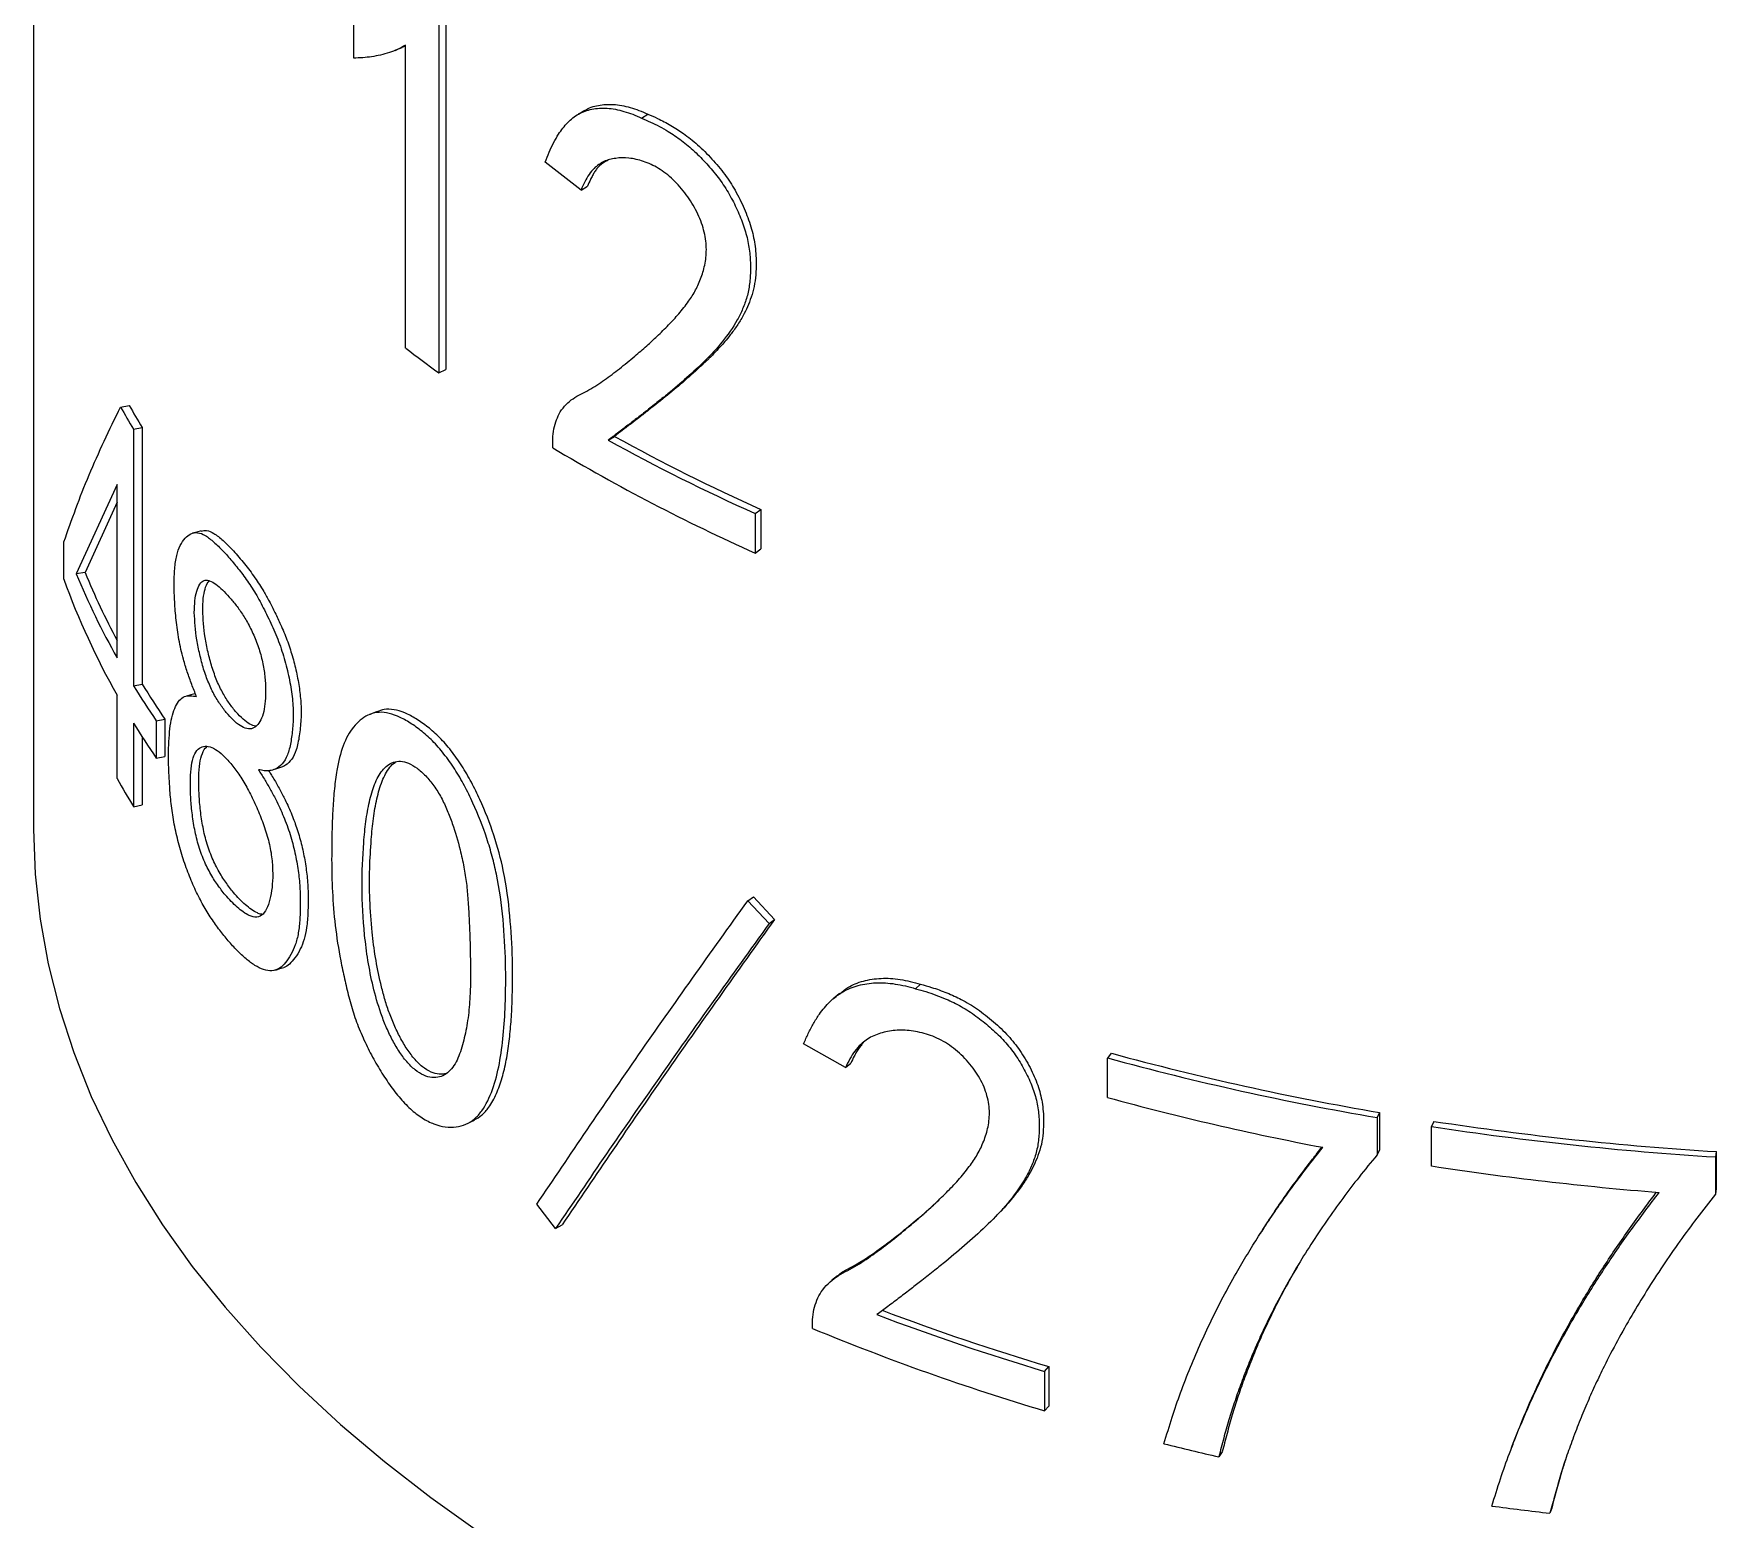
# Model space of a CAD drawing. Header units: millimetres. Extents: x 0 to 6631, y 0 to 4689.
# Drawn here: x 4343.1 to 4526.2, y 2741.8 to 2903.4 of the extents above; entities that cross this region are included whole.
import ezdxf

# ---------------------------------------------------------------- set-up
doc = ezdxf.new("R2010")
doc.units = ezdxf.units.MM
doc.header["$LTSCALE"] = 13
doc.layers.add('几何体', color=7, linetype='Continuous')

msp = doc.modelspace()

# ---------------------------------------------------------------- linework, layer by layer
at = {"layer": '几何体'}
for p, q in [((4343.1, 3011.69), (4343.1, 2816.82)), ((4387.97, 2907.91), (4387.97, 2866.84)), ((4387.19, 2907.55), (4387.19, 2866.48)), ((4377.93, 2900.69), (4377.93, 2905.23)), ((4383.58, 2869.16), (4383.58, 2902.11)), ((4409.26, 2894.18), (4409.93, 2894.61)), ((4402.67, 2886.35), (4398.77, 2889.38)), ((4402.67, 2886.35), (4403.37, 2886.76)), ((4387.19, 2866.48), (4387.97, 2866.84)), ((4352.55, 2862.75), (4353.5, 2862.93)), ((4353.98, 2860.34), (4354.92, 2860.54)), ((4353.98, 2860.34), (4353.98, 2832.41)), ((4354.92, 2860.54), (4354.92, 2832.6)), ((4399.58, 2858.32), (4399.58, 2859.28)), ((4405.61, 2859.15), (4406.3, 2859.56)), ((4352.19, 2854.32), (4347.73, 2844.6)), ((4352.19, 2835.46), (4352.19, 2854.32)), ((4352.19, 2852.41), (4348.7, 2844.74)), ((4421.61, 2851.17), (4422.23, 2851.62)), ((4421.61, 2851.17), (4421.61, 2846.87)), ((4422.23, 2851.62), (4422.23, 2847.32)), ((4346.39, 2844.02), (4346.39, 2848.08)), ((4421.61, 2846.87), (4422.23, 2847.32)), ((4348.7, 2844.74), (4347.73, 2844.6)), ((4353.98, 2832.41), (4354.92, 2832.6)), ((4352.19, 2822.33), (4352.19, 2831.4)), ((4353.98, 2828.35), (4353.98, 2819.28)), ((4356.45, 2828.6), (4357.39, 2828.81)), ((4356.45, 2828.6), (4356.45, 2824.54)), ((4357.39, 2828.81), (4357.39, 2824.75)), ((4354.92, 2826.85), (4354.92, 2819.47)), ((4356.45, 2824.54), (4357.39, 2824.75)), ((4353.98, 2819.28), (4354.92, 2819.47)), ((4420.8, 2809.03), (4421.42, 2809.49)), ((4420.8, 2809.03), (4423.13, 2806.56)), ((4421.42, 2809.49), (4423.73, 2807.02)), ((4423.13, 2806.56), (4423.73, 2807.02)), ((4439.07, 2799.48), (4439.6, 2799.97)), ((4431.45, 2790.9), (4426.89, 2793.48)), ((4460.37, 2792.47), (4459.95, 2791.94)), ((4431.45, 2790.9), (4432.02, 2791.38)), ((4459.95, 2787.65), (4459.95, 2791.94)), ((4489.56, 2786.01), (4489.28, 2785.46)), ((4489.28, 2785.46), (4489.28, 2781.4)), ((4489.56, 2786.01), (4489.56, 2781.95)), ((4495.47, 2785.05), (4495.21, 2784.49)), ((4495.21, 2780.19), (4495.21, 2784.49)), ((4489.56, 2781.95), (4489.28, 2781.4)), ((4526.2, 2781.76), (4526.1, 2781.19)), ((4526.2, 2781.76), (4526.2, 2777.7)), ((4526.1, 2781.19), (4526.1, 2777.13)), ((4526.2, 2777.7), (4526.1, 2777.13)), ((4399.89, 2773.38), (4397.86, 2776.04)), ((4399.89, 2773.38), (4400.61, 2773.78)), ((4427.85, 2762.52), (4427.85, 2763.48)), ((4453.1, 2757.85), (4453.57, 2758.37)), ((4453.1, 2757.85), (4453.1, 2753.56)), ((4453.57, 2758.37), (4453.57, 2754.07)), ((4453.1, 2753.56), (4453.57, 2754.07)), ((4472.44, 2749.09), (4472.07, 2748.55)), ((4508.29, 2742.99), (4508.09, 2742.42))]:
    msp.add_line(p, q, dxfattribs=at)
at = {"layer": '几何体', "flags": 128}
for points in [[(4403.09, 2895.01), (4402.73, 2894.8), (4402.37, 2894.59)], [(4361.32, 2849.27), (4360.86, 2849.15), (4360.4, 2849.03)], [(4360.65, 2831.55), (4360.19, 2831.43), (4359.73, 2831.31)], [(4380.47, 2829.63), (4380.06, 2829.46), (4379.64, 2829.29)], [(4369.35, 2823.35), (4369.78, 2823.49), (4370.21, 2823.64)], [(4343.1, 2816.82), (4343.28, 2811.93), (4343.8, 2807.04), (4344.68, 2802.18), (4345.9, 2797.34), (4347.47, 2792.53), (4349.38, 2787.77), (4351.63, 2783.05), (4354.21, 2778.39), (4357.13, 2773.8), (4360.37, 2769.28), (4363.93, 2764.84), (4367.81, 2760.49), (4372, 2756.24), (4376.48, 2752.09), (4381.27, 2748.05), (4386.33, 2744.13), (4391.67, 2740.33)], [(4369.47, 2801.51), (4369.9, 2801.66), (4370.33, 2801.8)], [(4430.78, 2798.95), (4430.49, 2798.71), (4430.19, 2798.46)], [(4390.31, 2784.82), (4390.69, 2785), (4391.06, 2785.18)], [(4430.56, 2768.24), (4430.26, 2768), (4429.97, 2767.76)]]:
    msp.add_lwpolyline(points, dxfattribs=at)
at = {"layer": '几何体'}
for centre, radius, start, end in [((4480.4, 2995.56), 159.22, 232.5505, 234.1664), ((4431.88, 2908.27), 91.46, 209.8496, 211.6034), ((4432.44, 2908.23), 91.02, 209.8496, 211.6034), ((4507.05, 3038.1), 209.45, 239.1292, 245.926), ((4509.79, 3048), 215.68, 241.1178, 245.8693), ((4509.97, 3047.5), 214.64, 241.1178, 245.8693), ((4424.18, 2872.12), 82.71, 199.8578, 209.488), ((4425.64, 2876.91), 84.34, 202.5219, 209.434), ((4425.69, 2876.64), 83.34, 202.5096, 208.1105), ((4435.86, 2882.42), 95.04, 211.611, 214.3375), ((4435.31, 2882.47), 95.5, 211.611, 214.3375), ((4435.31, 2878.41), 95.5, 211.611, 214.3375), ((4431.54, 2867.01), 91.07, 209.3784, 211.6063), ((4541.91, 3091.85), 310.29, 254.7661, 260.288), ((4541.88, 3092.79), 311.8, 254.7661, 260.288), ((4541.09, 3085.24), 308.46, 254.7482, 259.2187), ((4547.31, 3124.09), 342.98, 261.3076, 266.4725), ((4547.3, 3125.19), 344.66, 261.3076, 266.4725), ((4547.08, 3119.08), 342.83, 261.2993, 265.4657), ((4530.34, 3015.87), 269.33, 249.2375, 253.3348), ((4530.43, 3015.13), 268.02, 249.2375, 253.3348), ((4528.45, 3005.85), 263.3, 247.5378, 253.3724), ((4540.35, 3046.44), 305.61, 255.9388, 257.0896), ((4546.84, 3081.48), 341.26, 262.4113, 263.4805)]:
    msp.add_arc(centre, radius, start, end, dxfattribs=at)
for points, knots in [([(4383.58, 2902.11), (4383.29, 2901.95), (4382.71, 2901.65), (4381.8, 2901.28), (4380.85, 2901.03), (4379.89, 2900.84), (4378.91, 2900.74), (4378.26, 2900.71), (4377.93, 2900.69)], [0, 0, 0, 0, 0.169144, 0.32665, 0.49985, 0.667859, 0.830038, 1, 1, 1, 1]), ([(4382.43, 2901.54), (4382.55, 2901.59), (4382.81, 2901.7), (4383.07, 2901.81), (4383.19, 2901.87)], [0, 0, 0, 0, 0.500011, 1, 1, 1, 1]), ([(4383.58, 2902.05), (4383.55, 2902.03), (4383.43, 2901.96), (4383.29, 2901.92), (4383.19, 2901.88)], [0, 0, 0, 0, 0.2530174, 1, 1, 1, 1]), ([(4398.77, 2889.38), (4398.91, 2889.74), (4399.18, 2890.47), (4399.67, 2891.49), (4400.3, 2892.61), (4401.17, 2893.73), (4402.36, 2894.68), (4403.82, 2895.22), (4405.21, 2895.3), (4406.4, 2895.16), (4407.34, 2894.92), (4408.29, 2894.61), (4408.94, 2894.33), (4409.26, 2894.18)], [0, 0, 0, 0, 0.083164, 0.166285, 0.249676, 0.37451, 0.499391, 0.624332, 0.749401, 0.812025, 0.874669, 0.937328, 1, 1, 1, 1]), ([(4403.09, 2895), (4403.1, 2895.01), (4403.5, 2895.33), (4404.54, 2895.6), (4405.9, 2895.72), (4407.09, 2895.58), (4408.02, 2895.34), (4408.97, 2895.03), (4409.61, 2894.75), (4409.93, 2894.61)], [0, 0, 0, 0, 0.004731, 0.2533875, 0.5020917, 0.6265582, 0.7510286, 0.8755085, 1, 1, 1, 1]), ([(4409.26, 2894.18), (4409.58, 2894.04), (4410.22, 2893.76), (4411.19, 2893.29), (4412.32, 2892.64), (4413.61, 2891.78), (4415.03, 2890.58), (4416.35, 2889.21), (4417.61, 2887.74), (4418.7, 2886.12), (4419.58, 2884.42), (4420.31, 2882.69), (4420.82, 2880.96), (4421.07, 2879.28), (4421.13, 2877.67), (4421.03, 2876.13), (4420.75, 2874.7), (4420.27, 2873.41), (4419.44, 2871.71), (4418.08, 2869.81), (4416.2, 2867.77), (4414.18, 2865.94), (4412.47, 2864.47), (4411.02, 2863.3), (4409.92, 2862.44), (4408.82, 2861.57), (4407.75, 2860.75), (4406.67, 2859.94), (4405.96, 2859.41), (4405.61, 2859.15)], [0, 0, 0, 0, 0.021147, 0.041868, 0.0627, 0.094026, 0.125334, 0.156639, 0.187922, 0.219158, 0.250387, 0.281712, 0.312788, 0.34397, 0.375156, 0.406346, 0.43753, 0.468738, 0.49995, 0.570641, 0.639954, 0.709813, 0.780001, 0.81563, 0.85655, 0.89067, 0.927199, 0.96486, 1, 1, 1, 1]), ([(4409.93, 2894.61), (4410.29, 2894.46), (4410.88, 2894.2), (4411.72, 2893.79), (4412.44, 2893.39), (4413.13, 2892.97), (4414.11, 2892.32), (4415.4, 2891.29), (4416.91, 2889.76), (4418.31, 2888.12), (4419.5, 2886.28), (4420.44, 2884.36), (4421.2, 2882.37), (4421.63, 2880.38), (4421.75, 2878.64), (4421.69, 2877.13), (4421.53, 2875.85), (4421.2, 2874.71), (4420.79, 2873.65), (4420.28, 2872.62), (4419.65, 2871.59), (4418.97, 2870.67), (4418.34, 2869.88), (4417.73, 2869.2), (4417.16, 2868.6), (4416.69, 2868.12), (4416.4, 2867.84), (4416.22, 2867.67), (4416.08, 2867.54), (4415.97, 2867.44), (4415.9, 2867.37), (4415.85, 2867.33), (4415.21, 2866.73), (4413.96, 2865.62), (4412.03, 2864), (4410.36, 2862.68), (4409.05, 2861.65), (4408.1, 2860.92), (4407.19, 2860.24), (4406.59, 2859.78), (4406.3, 2859.56)], [0, 0, 0, 0, 0.023053, 0.038964, 0.054255, 0.069671, 0.083861, 0.117918, 0.154298, 0.18994, 0.222827, 0.259283, 0.295283, 0.330255, 0.368204, 0.395083, 0.421646, 0.448472, 0.474159, 0.499449, 0.530177, 0.561354, 0.58446, 0.605081, 0.630508, 0.647156, 0.656447, 0.6614, 0.666267, 0.671087, 0.672598, 0.674212, 0.675929, 0.739697, 0.804184, 0.873834, 0.908335, 0.938184, 0.97043, 1, 1, 1, 1]), ([(4399.58, 2859.28), (4399.62, 2859.65), (4399.69, 2860.4), (4399.98, 2861.38), (4400.57, 2862.62), (4401.74, 2863.76), (4403.56, 2864.55), (4405.22, 2865.69), (4406.88, 2866.92), (4408.4, 2868.18), (4409.77, 2869.36), (4411, 2870.49), (4412.17, 2871.64), (4413.33, 2872.89), (4414.32, 2874.15), (4415.17, 2875.45), (4415.77, 2876.84), (4416.21, 2878.36), (4416.37, 2880.08), (4416.09, 2882), (4415.33, 2884), (4414.16, 2885.88), (4412.96, 2887.27), (4411.9, 2888.17), (4411.09, 2888.73), (4410.27, 2889.16), (4409.19, 2889.58), (4407.86, 2889.89), (4406.42, 2889.85), (4405.12, 2889.52), (4404.18, 2888.85), (4403.52, 2888.06), (4403.05, 2887.25), (4402.8, 2886.66), (4402.67, 2886.35)], [0, 0, 0, 0, 0.020713, 0.041669, 0.062429, 0.111011, 0.159512, 0.208268, 0.256925, 0.307734, 0.348587, 0.384017, 0.424099, 0.461476, 0.500141, 0.531377, 0.562602, 0.593807, 0.624969, 0.656107, 0.687251, 0.718445, 0.749674, 0.765345, 0.781021, 0.796123, 0.812381, 0.843697, 0.875002, 0.906276, 0.937517, 0.958255, 0.978839, 1, 1, 1, 1]), ([(4405.58, 2889.57), (4405.26, 2889.41), (4404.81, 2889.19), (4404.4, 2888.68), (4404.14, 2888.33), (4403.91, 2887.93), (4403.65, 2887.41), (4403.48, 2887.01), (4403.37, 2886.76)], [0, 0, 0, 0, 0.310259, 0.427096, 0.544864, 0.664888, 0.797803, 1, 1, 1, 1]), ([(4360.83, 2831.26), (4360.65, 2831.7), (4360.3, 2832.57), (4359.82, 2833.92), (4359.32, 2835.55), (4358.88, 2837.48), (4358.6, 2839.57), (4358.43, 2841.58), (4358.37, 2843.46), (4358.43, 2845.18), (4358.64, 2846.66), (4359.04, 2847.74), (4359.56, 2848.52), (4360.19, 2849), (4360.92, 2849.17), (4361.78, 2848.82), (4362.71, 2848.09), (4363.69, 2847.14), (4364.7, 2846), (4365.72, 2844.73), (4366.75, 2843.3), (4367.75, 2841.62), (4368.68, 2839.74), (4369.59, 2837.78), (4370.32, 2835.68), (4370.87, 2833.55), (4371.23, 2831.49), (4371.38, 2829.54), (4371.31, 2827.8), (4371.1, 2826.24), (4370.76, 2824.83), (4370.17, 2823.86), (4369.49, 2823.36), (4368.82, 2823.18), (4368.2, 2823.17), (4367.78, 2823.26), (4367.56, 2823.3)], [0, 0, 0, 0, 0.021185, 0.042121, 0.062593, 0.093769, 0.12496, 0.156157, 0.187352, 0.218536, 0.249711, 0.280698, 0.312152, 0.343606, 0.374705, 0.405427, 0.436978, 0.468685, 0.5, 0.531353, 0.562692, 0.594005, 0.625313, 0.656591, 0.68781, 0.71895, 0.750203, 0.78137, 0.812557, 0.843753, 0.874941, 0.906141, 0.937376, 0.958155, 0.978908, 1, 1, 1, 1]), ([(4361.33, 2849.25), (4361.52, 2849.29), (4361.94, 2849.39), (4362.75, 2849.02), (4363.73, 2848.25), (4364.85, 2847.13), (4366.01, 2845.76), (4367.13, 2844.29), (4368.04, 2842.9), (4368.77, 2841.6), (4369.37, 2840.38), (4370.03, 2839), (4370.69, 2837.44), (4371.26, 2835.69), (4371.72, 2833.9), (4372.04, 2832.12), (4372.22, 2830.37), (4372.21, 2828.64), (4372.03, 2826.98), (4371.73, 2825.45), (4371.21, 2824.38), (4370.68, 2823.88), (4370.33, 2823.68), (4370.23, 2823.65), (4370.21, 2823.64)], [0, 0, 0, 0, 0.0425143, 0.0915273, 0.1483913, 0.2102621, 0.2751808, 0.334343, 0.385804, 0.4182506, 0.4532718, 0.4898418, 0.5338829, 0.5774049, 0.6223918, 0.6688299, 0.7151955, 0.7643109, 0.8220875, 0.879558, 0.9294146, 0.981251, 0.9965946, 1, 1, 1, 1]), ([(4360.58, 2840.41), (4360.64, 2839.44), (4360.72, 2837.99), (4361.17, 2835.84), (4361.58, 2834.24), (4362.13, 2832.7), (4362.79, 2831.35), (4363.51, 2830.22), (4364.25, 2829.28), (4365, 2828.5), (4365.76, 2827.94), (4366.48, 2827.68), (4367.12, 2827.81), (4367.62, 2828.33), (4368.02, 2829.09), (4368.26, 2830.13), (4368.36, 2831.37), (4368.34, 2832.74), (4368.19, 2834.23), (4367.84, 2835.82), (4367.31, 2837.4), (4366.64, 2838.85), (4365.91, 2840.12), (4365.15, 2841.19), (4364.14, 2842.39), (4363.15, 2843.37), (4362.35, 2843.84), (4361.92, 2843.94), (4361.54, 2843.9), (4361.16, 2843.52), (4360.83, 2842.75), (4360.62, 2841.71), (4360.6, 2840.84), (4360.58, 2840.41)], [0, 0, 0, 0, 0.0620757, 0.0933015, 0.1245457, 0.1557857, 0.1870767, 0.2184028, 0.2497604, 0.2811189, 0.3124482, 0.3437531, 0.3750151, 0.4062543, 0.4374699, 0.4686706, 0.4998688, 0.5310649, 0.5622509, 0.5934263, 0.624637, 0.6559033, 0.687226, 0.7185698, 0.7499281, 0.8125467, 0.8438727, 0.8601727, 0.8751996, 0.9064197, 0.937625, 0.9688192, 1, 1, 1, 1]), ([(4361.5, 2840.65), (4361.51, 2841.08), (4361.53, 2841.96), (4361.74, 2842.97), (4361.97, 2843.64), (4362.19, 2843.81), (4362.24, 2843.85)], [0, 0, 0, 0, 0.29963, 0.59928, 0.898821, 1, 1, 1, 1]), ([(4367.27, 2828.04), (4367.06, 2828.09), (4366.62, 2828.21), (4365.89, 2828.77), (4365.14, 2829.54), (4364.4, 2830.48), (4363.69, 2831.6), (4363.14, 2832.72), (4362.76, 2833.71), (4362.42, 2834.75), (4362.07, 2836.08), (4361.63, 2838.23), (4361.55, 2839.68), (4361.5, 2840.65)], [0, 0, 0, 0, 0.0818926, 0.1737714, 0.2657182, 0.3576628, 0.4495347, 0.5413596, 0.5873365, 0.6333392, 0.7252312, 0.8171373, 1, 1, 1, 1]), ([(4357.78, 2825.28), (4357.82, 2826.26), (4357.9, 2828.21), (4358.48, 2830.32), (4359.45, 2831.48), (4360.37, 2831.33), (4360.83, 2831.26)], [0, 0, 0, 0, 0.249655, 0.499588, 0.749361, 1, 1, 1, 1]), ([(4375.57, 2816.9), (4375.59, 2817.63), (4375.65, 2819.12), (4375.81, 2821.24), (4376.13, 2823.6), (4376.71, 2826.01), (4377.66, 2827.73), (4378.62, 2828.72), (4379.47, 2829.26), (4380.41, 2829.57), (4381.49, 2829.55), (4382.68, 2829.17), (4383.92, 2828.51), (4385.21, 2827.62), (4386.51, 2826.48), (4387.76, 2825.04), (4388.94, 2823.39), (4389.99, 2821.57), (4391.23, 2819.06), (4392.25, 2816.45), (4393.02, 2813.86), (4393.73, 2810.89), (4394.24, 2806.98), (4394.5, 2802.26), (4394.46, 2798.08), (4394.25, 2794.41), (4393.83, 2791.29), (4393.1, 2788.45), (4392.15, 2786.46), (4391.11, 2785.29), (4390.16, 2784.69), (4389.09, 2784.39), (4387.91, 2784.41), (4386.67, 2784.72), (4385.38, 2785.36), (4384.09, 2786.37), (4382.85, 2787.68), (4381.68, 2789.23), (4380.6, 2790.92), (4379.6, 2792.72), (4378.71, 2794.62), (4377.95, 2796.59), (4377.39, 2798.58), (4376.92, 2800.56), (4376.37, 2803.17), (4375.87, 2806.38), (4375.58, 2810.05), (4375.51, 2813.54), (4375.55, 2815.78), (4375.57, 2816.9)], [0, 0, 0, 0, 0.020672, 0.04189, 0.062441, 0.093639, 0.124844, 0.140476, 0.156117, 0.171764, 0.187417, 0.203078, 0.218753, 0.234429, 0.250097, 0.265756, 0.281408, 0.29705, 0.312689, 0.3439, 0.35952, 0.375134, 0.416549, 0.458018, 0.499965, 0.531182, 0.562399, 0.593611, 0.624807, 0.640435, 0.656066, 0.671714, 0.687372, 0.703031, 0.718703, 0.734373, 0.750038, 0.7657, 0.781364, 0.797003, 0.812659, 0.828285, 0.843904, 0.859525, 0.875144, 0.906357, 0.937561, 0.968984, 1, 1, 1, 1]), ([(4391.05, 2785.2), (4391.33, 2785.36), (4391.92, 2785.69), (4392.74, 2786.65), (4393.49, 2788.02), (4394.1, 2789.78), (4394.56, 2791.7), (4394.86, 2793.74), (4395.07, 2795.88), (4395.21, 2798.84), (4395.25, 2802.64), (4394.98, 2807.37), (4394.4, 2811.88), (4393.26, 2816.18), (4391.99, 2819.43), (4390.76, 2821.94), (4389.71, 2823.75), (4388.54, 2825.4), (4387.29, 2826.84), (4386, 2827.97), (4384.72, 2828.86), (4383.48, 2829.52), (4382.3, 2829.88), (4381.29, 2829.92), (4380.73, 2829.7), (4380.48, 2829.61)], [0, 0, 0, 0, 0.02667, 0.058269, 0.100503, 0.142653, 0.184671, 0.226982, 0.268429, 0.311124, 0.396074, 0.480057, 0.563919, 0.627057, 0.69017, 0.72177, 0.753355, 0.784936, 0.81651, 0.848089, 0.879683, 0.911278, 0.942859, 0.974443, 1, 1, 1, 1]), ([(4367.56, 2823.3), (4367.78, 2822.96), (4368.21, 2822.29), (4368.84, 2821.2), (4369.4, 2820.16), (4369.89, 2819.15), (4370.44, 2817.9), (4371.04, 2816.26), (4371.56, 2814.26), (4371.91, 2812.33), (4372.09, 2810.47), (4372.14, 2808.73), (4372.08, 2807.07), (4371.93, 2805.52), (4371.6, 2804.2), (4371.1, 2803.17), (4370.53, 2802.29), (4369.87, 2801.63), (4369.05, 2801.37), (4368.13, 2801.52), (4367.18, 2801.97), (4366.21, 2802.71), (4365.24, 2803.62), (4364.28, 2804.67), (4363.34, 2805.83), (4362.43, 2807.11), (4361.55, 2808.54), (4360.72, 2810.13), (4359.96, 2811.92), (4359.28, 2813.82), (4358.72, 2815.84), (4358.29, 2817.88), (4358.02, 2819.87), (4357.9, 2821.54), (4357.82, 2822.95), (4357.78, 2824.14), (4357.78, 2824.89), (4357.78, 2825.28)], [0, 0, 0, 0, 0.020939, 0.041759, 0.062644, 0.078291, 0.093936, 0.125124, 0.156321, 0.187502, 0.217369, 0.249867, 0.281058, 0.31224, 0.343421, 0.374628, 0.405859, 0.437095, 0.468327, 0.499616, 0.530873, 0.561543, 0.593527, 0.62494, 0.656284, 0.687625, 0.718955, 0.750267, 0.78156, 0.812811, 0.844044, 0.875234, 0.906413, 0.937605, 0.958649, 0.978977, 1, 1, 1, 1]), ([(4360.16, 2822.33), (4360.16, 2821.81), (4360.15, 2820.78), (4360.28, 2819.07), (4360.51, 2817.28), (4360.91, 2815.4), (4361.53, 2813.61), (4362.28, 2812.06), (4363.1, 2810.77), (4364.09, 2809.47), (4365.25, 2808.29), (4366.43, 2807.42), (4367.4, 2807.18), (4368.1, 2807.51), (4368.58, 2808.35), (4368.91, 2809.48), (4369.1, 2810.81), (4369.14, 2812.34), (4369.01, 2814.03), (4368.62, 2815.86), (4368.02, 2817.69), (4367.29, 2819.42), (4366.5, 2821.05), (4365.66, 2822.52), (4364.78, 2823.73), (4363.91, 2824.71), (4363.07, 2825.43), (4362.28, 2825.85), (4361.58, 2825.9), (4360.98, 2825.59), (4360.52, 2824.88), (4360.23, 2823.79), (4360.18, 2822.81), (4360.16, 2822.33)], [0, 0, 0, 0, 0.0311983, 0.0623975, 0.0940363, 0.124768, 0.1559473, 0.1872166, 0.2185506, 0.2499076, 0.2969127, 0.3438786, 0.3751457, 0.4063677, 0.4375433, 0.4687544, 0.4999518, 0.5311339, 0.5623094, 0.5934648, 0.6246693, 0.6559443, 0.687251, 0.7185658, 0.7498943, 0.7812373, 0.8125751, 0.8438847, 0.8751731, 0.9064224, 0.9376294, 0.9688214, 1, 1, 1, 1]), ([(4361.07, 2822.56), (4361.1, 2823.05), (4361.14, 2824.03), (4361.44, 2825.1), (4361.74, 2825.68), (4361.97, 2825.8), (4362, 2825.81)], [0, 0, 0, 0, 0.317071, 0.634111, 0.950997, 1, 1, 1, 1]), ([(4379.02, 2815.38), (4378.92, 2813.79), (4378.74, 2810.61), (4378.98, 2806.23), (4379.45, 2802.56), (4380, 2799.72), (4380.69, 2797.3), (4381.42, 2795.38), (4382.08, 2793.99), (4382.83, 2792.68), (4383.68, 2791.52), (4384.61, 2790.59), (4385.56, 2790.01), (4386.46, 2789.78), (4387.28, 2789.84), (4388, 2790.17), (4388.8, 2790.93), (4389.51, 2792.33), (4390.05, 2794.37), (4390.44, 2796.56), (4390.61, 2798.77), (4390.65, 2800.93), (4390.62, 2802.96), (4390.58, 2805.03), (4390.49, 2807.08), (4390.38, 2809.04), (4390.22, 2810.89), (4389.94, 2812.72), (4389.45, 2814.9), (4388.85, 2816.98), (4388.13, 2818.88), (4387.47, 2820.28), (4386.68, 2821.57), (4385.77, 2822.66), (4384.82, 2823.51), (4383.89, 2824.06), (4383.02, 2824.27), (4382.25, 2824.16), (4381.6, 2823.78), (4380.85, 2823.08), (4380.16, 2821.77), (4379.61, 2819.83), (4379.23, 2817.69), (4379.09, 2816.15), (4379.02, 2815.38)], [0, 0, 0, 0, 0.062439, 0.124847, 0.156081, 0.187309, 0.218532, 0.234172, 0.249816, 0.265472, 0.281132, 0.296791, 0.312447, 0.328111, 0.343769, 0.359412, 0.375047, 0.406247, 0.43748, 0.468712, 0.49994, 0.524612, 0.550444, 0.575162, 0.601, 0.624885, 0.645861, 0.666399, 0.687356, 0.718589, 0.734224, 0.749859, 0.765497, 0.781151, 0.796822, 0.812483, 0.828143, 0.843793, 0.859439, 0.87508, 0.906298, 0.937532, 0.968764, 1, 1, 1, 1]), ([(4379.84, 2815.71), (4379.91, 2816.48), (4380.05, 2818.02), (4380.43, 2820.16), (4380.97, 2822.11), (4381.67, 2823.39), (4382.24, 2824), (4382.48, 2824.13), (4382.51, 2824.15)], [0, 0, 0, 0, 0.219063, 0.438075, 0.657034, 0.875756, 0.985247, 1, 1, 1, 1]), ([(4368, 2807.56), (4367.95, 2807.57), (4367.78, 2807.57), (4367.16, 2807.82), (4366.14, 2808.55), (4364.99, 2809.73), (4364, 2811.03), (4363.19, 2812.31), (4362.43, 2813.86), (4361.81, 2815.65), (4361.42, 2817.52), (4361.19, 2819.3), (4361.07, 2821.01), (4361.07, 2822.05), (4361.07, 2822.56)], [0, 0, 0, 0, 0.014851, 0.057735, 0.186211, 0.314765, 0.400524, 0.486237, 0.571824, 0.657272, 0.741621, 0.82853, 0.914261, 1, 1, 1, 1]), ([(4368.67, 2823.2), (4368.75, 2823.08), (4368.94, 2822.78), (4369.24, 2822.29), (4369.57, 2821.72), (4369.88, 2821.15), (4370.18, 2820.59), (4370.64, 2819.7), (4371.2, 2818.46), (4371.82, 2816.77), (4372.3, 2815.03), (4372.67, 2813.24), (4372.9, 2811.44), (4373, 2809.6), (4372.96, 2807.82), (4372.84, 2806.17), (4372.56, 2804.82), (4372.11, 2803.73), (4371.58, 2802.83), (4370.98, 2802.17), (4370.57, 2801.83), (4370.34, 2801.8), (4370.33, 2801.8)], [0, 0, 0, 0, 0.016969, 0.041416, 0.066064, 0.09041, 0.113789, 0.134995, 0.19748, 0.254336, 0.316418, 0.379883, 0.445986, 0.517611, 0.596204, 0.671354, 0.736716, 0.802882, 0.877841, 0.942503, 0.998413, 1, 1, 1, 1]), ([(4388.02, 2790.24), (4387.76, 2790.21), (4387.24, 2790.13), (4386.35, 2790.36), (4385.4, 2790.94), (4384.48, 2791.86), (4383.63, 2793.03), (4382.88, 2794.33), (4382.23, 2795.72), (4381.68, 2797.16), (4381.23, 2798.61), (4380.73, 2800.53), (4380.27, 2802.9), (4379.87, 2805.95), (4379.65, 2809.2), (4379.63, 2812.56), (4379.77, 2814.66), (4379.84, 2815.71)], [0, 0, 0, 0, 0.044058, 0.089549, 0.134992, 0.180449, 0.225935, 0.271449, 0.316962, 0.362495, 0.408031, 0.453575, 0.544612, 0.635692, 0.757066, 0.87938, 1, 1, 1, 1]), ([(4426.89, 2793.48), (4427.06, 2793.86), (4427.38, 2794.62), (4427.95, 2795.7), (4428.69, 2796.89), (4429.7, 2798.11), (4431.1, 2799.2), (4432.79, 2799.9), (4434.41, 2800.14), (4435.78, 2800.13), (4436.86, 2800), (4437.95, 2799.8), (4438.7, 2799.59), (4439.07, 2799.48)], [0, 0, 0, 0, 0.083164, 0.166285, 0.249676, 0.37451, 0.499391, 0.624332, 0.749401, 0.812025, 0.874669, 0.937328, 1, 1, 1, 1]), ([(4430.81, 2798.91), (4431.1, 2799.16), (4431.84, 2799.78), (4433.36, 2800.37), (4434.96, 2800.62), (4436.33, 2800.62), (4437.4, 2800.49), (4438.49, 2800.29), (4439.23, 2800.08), (4439.6, 2799.97)], [0, 0, 0, 0, 0.1393056, 0.3543402, 0.5694161, 0.6770529, 0.7846931, 0.8923415, 1, 1, 1, 1]), ([(4439.6, 2799.97), (4440, 2799.86), (4440.69, 2799.67), (4441.64, 2799.35), (4442.47, 2799.03), (4443.26, 2798.69), (4444.38, 2798.15), (4445.85, 2797.27), (4447.56, 2795.91), (4449.15, 2794.42), (4450.49, 2792.72), (4451.56, 2790.91), (4452.41, 2789), (4452.9, 2787.06), (4453.03, 2785.33), (4452.96, 2783.81), (4452.79, 2782.52), (4452.41, 2781.34), (4451.95, 2780.24), (4451.37, 2779.15), (4450.66, 2778.05), (4449.89, 2777.04), (4449.18, 2776.19), (4448.62, 2775.57), (4448.27, 2775.21), (4448.13, 2775.07)], [0, 0, 0, 0, 0.037277, 0.063006, 0.087731, 0.11266, 0.135606, 0.190677, 0.249505, 0.307139, 0.360317, 0.419267, 0.477481, 0.534031, 0.595396, 0.63886, 0.681814, 0.725192, 0.766728, 0.807623, 0.857311, 0.907726, 0.945088, 0.978433, 1, 1, 1, 1]), ([(4439.07, 2799.48), (4439.44, 2799.38), (4440.18, 2799.17), (4441.29, 2798.8), (4442.58, 2798.28), (4444.05, 2797.57), (4445.66, 2796.53), (4447.17, 2795.31), (4448.59, 2793.98), (4449.82, 2792.48), (4450.82, 2790.88), (4451.63, 2789.23), (4452.21, 2787.55), (4452.5, 2785.9), (4452.56, 2784.3), (4452.45, 2782.75), (4452.13, 2781.29), (4451.59, 2779.95), (4450.66, 2778.16), (4449.12, 2776.1), (4446.99, 2773.85), (4444.7, 2771.79), (4442.75, 2770.13), (4441.09, 2768.8), (4439.83, 2767.81), (4438.57, 2766.82), (4437.34, 2765.88), (4436.09, 2764.95), (4435.26, 2764.33), (4434.87, 2764.03)], [0, 0, 0, 0, 0.021147, 0.041868, 0.0627, 0.094026, 0.125334, 0.156639, 0.187922, 0.219158, 0.250387, 0.281712, 0.312788, 0.34397, 0.375156, 0.406346, 0.43753, 0.468738, 0.49995, 0.570641, 0.639954, 0.709813, 0.780001, 0.81563, 0.85655, 0.89067, 0.927199, 0.96486, 1, 1, 1, 1]), ([(4427.85, 2763.48), (4427.89, 2763.85), (4427.97, 2764.61), (4428.31, 2765.62), (4429, 2766.93), (4430.37, 2768.21), (4432.5, 2769.21), (4434.41, 2770.53), (4436.33, 2771.94), (4438.08, 2773.38), (4439.66, 2774.72), (4441.07, 2775.99), (4442.41, 2777.27), (4443.73, 2778.65), (4444.86, 2780.02), (4445.82, 2781.42), (4446.51, 2782.87), (4447.01, 2784.44), (4447.18, 2786.18), (4446.86, 2788.07), (4446.01, 2789.98), (4444.67, 2791.73), (4443.3, 2792.99), (4442.1, 2793.77), (4441.17, 2794.23), (4440.23, 2794.57), (4438.99, 2794.87), (4437.46, 2795.03), (4435.81, 2794.83), (4434.3, 2794.35), (4433.21, 2793.57), (4432.44, 2792.71), (4431.9, 2791.85), (4431.6, 2791.22), (4431.45, 2790.9)], [0, 0, 0, 0, 0.020713, 0.041669, 0.062429, 0.111011, 0.159512, 0.208268, 0.256925, 0.307734, 0.348587, 0.384017, 0.424099, 0.461476, 0.500141, 0.531377, 0.562602, 0.593807, 0.624969, 0.656107, 0.687251, 0.718445, 0.749674, 0.765345, 0.781021, 0.796123, 0.812381, 0.843697, 0.875002, 0.906276, 0.937517, 0.958255, 0.978839, 1, 1, 1, 1]), ([(4433.41, 2793.63), (4433.34, 2793.56), (4433.17, 2793.37), (4432.91, 2793.03), (4432.64, 2792.61), (4432.34, 2792.06), (4432.14, 2791.63), (4432.02, 2791.38)], [0, 0, 0, 0, 0.1131752, 0.2954738, 0.4812639, 0.6870091, 1, 1, 1, 1]), ([(4466.1, 2749.98), (4466.39, 2750.94), (4466.95, 2752.81), (4467.9, 2755.59), (4468.97, 2758.31), (4470.13, 2761.03), (4471.38, 2763.69), (4472.7, 2766.28), (4474.02, 2768.66), (4475.31, 2770.83), (4476.54, 2772.8), (4477.81, 2774.73), (4479.14, 2776.64), (4480.51, 2778.53), (4481.94, 2780.38), (4482.9, 2781.61), (4483.39, 2782.23)], [0, 0, 0, 0, 0.081308, 0.157766, 0.239113, 0.320883, 0.399565, 0.479605, 0.559492, 0.622703, 0.685549, 0.748465, 0.811656, 0.874232, 0.937072, 1, 1, 1, 1]), ([(4489.28, 2781.4), (4488.62, 2780.6), (4487.35, 2779.04), (4485.51, 2776.65), (4483.76, 2774.19), (4482.09, 2771.69), (4480.51, 2769.15), (4479.04, 2766.57), (4477.8, 2764.2), (4476.78, 2762.1), (4475.96, 2760.25), (4475.17, 2758.34), (4474.43, 2756.4), (4473.75, 2754.47), (4473.14, 2752.54), (4472.59, 2750.58), (4472.24, 2749.23), (4472.07, 2748.55)], [0, 0, 0, 0, 0.0814507, 0.1587195, 0.239612, 0.3213388, 0.40011, 0.4801163, 0.5611149, 0.6154235, 0.6691437, 0.7244275, 0.7819211, 0.8372471, 0.8888423, 0.9443913, 1, 1, 1, 1]), ([(4476.97, 2773.45), (4477.36, 2774.06), (4478.18, 2775.32), (4479.47, 2777.19), (4480.84, 2779.07), (4482.12, 2780.75), (4482.95, 2781.81), (4483.29, 2782.25)], [0, 0, 0, 0, 0.201585, 0.4176038, 0.6314884, 0.8462666, 1, 1, 1, 1]), ([(4430.57, 2768.23), (4430.7, 2768.35), (4431.2, 2768.76), (4432.48, 2769.37), (4434.18, 2770.46), (4435.97, 2771.74), (4437.75, 2773.16), (4439.56, 2774.67), (4440.98, 2775.9), (4441.73, 2776.63), (4441.84, 2776.75)], [0, 0, 0, 0, 0.038582, 0.14026, 0.298992, 0.471689, 0.607173, 0.781966, 0.967196, 1, 1, 1, 1]), ([(4501.77, 2743.2), (4502.08, 2744.19), (4502.68, 2746.12), (4503.69, 2749), (4504.82, 2751.85), (4506.05, 2754.69), (4507.36, 2757.48), (4508.76, 2760.22), (4510.15, 2762.74), (4511.51, 2765.05), (4512.8, 2767.15), (4514.14, 2769.22), (4515.53, 2771.28), (4516.97, 2773.31), (4518.46, 2775.32), (4519.47, 2776.65), (4519.97, 2777.32)], [0, 0, 0, 0, 0.081308, 0.157766, 0.239113, 0.320883, 0.399565, 0.479605, 0.559492, 0.622703, 0.685549, 0.748465, 0.811656, 0.874232, 0.937072, 1, 1, 1, 1]), ([(4504.11, 2750.03), (4504.42, 2750.82), (4505.1, 2752.59), (4506.25, 2755.25), (4507.56, 2758.05), (4508.95, 2760.78), (4510.34, 2763.31), (4511.68, 2765.62), (4512.97, 2767.72), (4514.3, 2769.79), (4515.68, 2771.85), (4517.12, 2773.88), (4518.46, 2775.7), (4519.33, 2776.86), (4519.7, 2777.35)], [0, 0, 0, 0, 0.082027, 0.182991, 0.28013, 0.378937, 0.477551, 0.555567, 0.633135, 0.710778, 0.78876, 0.865971, 0.943505, 1, 1, 1, 1]), ([(4526.1, 2777.13), (4525.42, 2776.25), (4524.1, 2774.56), (4522.18, 2771.97), (4520.36, 2769.33), (4518.62, 2766.64), (4516.97, 2763.93), (4515.42, 2761.19), (4514.13, 2758.69), (4513.06, 2756.48), (4512.19, 2754.54), (4511.36, 2752.55), (4510.58, 2750.52), (4509.86, 2748.52), (4509.22, 2746.52), (4508.64, 2744.5), (4508.28, 2743.11), (4508.09, 2742.42)], [0, 0, 0, 0, 0.081451, 0.15872, 0.239612, 0.321339, 0.40011, 0.480116, 0.561115, 0.615424, 0.669144, 0.724427, 0.781921, 0.837247, 0.888842, 0.944391, 1, 1, 1, 1]), ([(4447.77, 2774.69), (4447.83, 2774.75), (4447.94, 2774.87), (4448.06, 2774.99), (4448.12, 2775.05)], [0, 0, 0, 0, 0.499655, 1, 1, 1, 1]), ([(4476.98, 2773.47), (4476.9, 2773.35), (4476.76, 2773.12), (4476.61, 2772.89), (4476.53, 2772.78)], [0, 0, 0, 0, 0.499995, 1, 1, 1, 1]), ([(4480.75, 2769.5), (4480.29, 2768.71), (4479.33, 2767.04), (4478.14, 2764.75), (4477.13, 2762.64), (4476.31, 2760.79), (4475.53, 2758.88), (4474.78, 2756.94), (4474.11, 2755.01), (4473.5, 2753.08), (4472.96, 2751.11), (4472.61, 2749.76), (4472.44, 2749.09)], [0, 0, 0, 0, 0.124267, 0.26067, 0.352139, 0.442618, 0.53574, 0.632588, 0.72579, 0.812713, 0.906299, 1, 1, 1, 1]), ([(4504.11, 2750.04), (4504.06, 2749.93), (4503.98, 2749.71), (4503.89, 2749.49), (4503.85, 2749.37)], [0, 0, 0, 0, 0.500009, 1, 1, 1, 1]), ([(4509.88, 2748.52), (4509.73, 2748.06), (4509.35, 2746.92), (4508.84, 2745.07), (4508.47, 2743.68), (4508.29, 2742.99)], [0, 0, 0, 0, 0.253116, 0.626331, 1, 1, 1, 1])]:
    msp.add_open_spline(points, degree=3, knots=knots, dxfattribs=at)
for points in [[(4346.39, 2848.08), (4347.25, 2850.5), (4348.97, 2855.34), (4351.36, 2860.28), (4352.55, 2862.75)], [(4397.86, 2776.04), (4401.49, 2781.42), (4408.74, 2792.16), (4416.78, 2803.41), (4420.8, 2809.03)], [(4423.73, 2807.02), (4419.68, 2801.36), (4411.59, 2790.02), (4404.27, 2779.2), (4400.61, 2773.78)], [(4423.13, 2806.56), (4419.06, 2800.91), (4410.92, 2789.59), (4403.56, 2778.79), (4399.89, 2773.38)]]:
    msp.add_open_spline(points, degree=3, dxfattribs=at)

doc.saveas('drawing.dxf')
